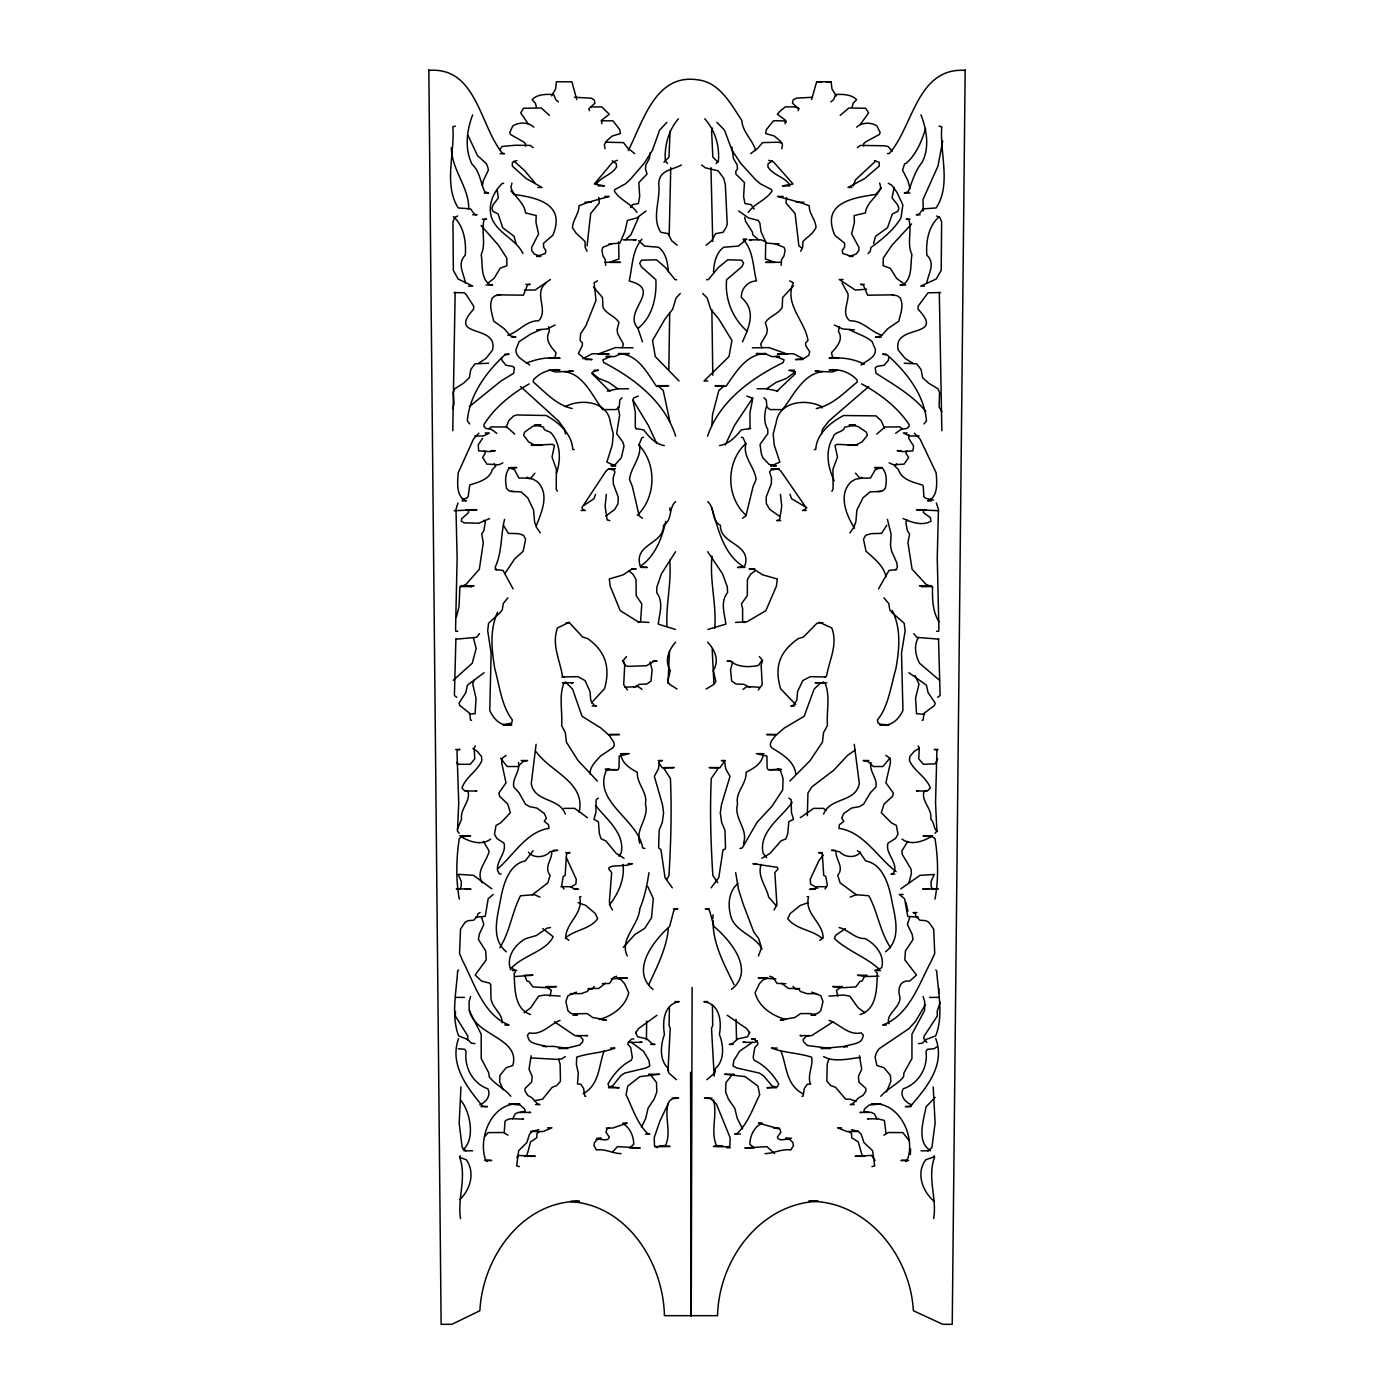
<?xml version="1.0" encoding="UTF-8"?>
<svg xmlns="http://www.w3.org/2000/svg" width="1394" height="1394" viewBox="0 0 1394 1394"><rect width="100%" height="100%" fill="white"/><g stroke="black" fill="none" stroke-linecap="round" stroke-linejoin="round"><path stroke-width="1.5" d="M712.996 918.489L712.996 914.795M692.121 987.405L691.232 1316.075L690.553 1072.3M667.953 683.391L669.538 651.329M669.678 560.231C671.769 582.309 665.74 604.543 666.977 626.22M668.301 271.691C667.848 263.065 665.931 252.593 658.526 247.226L644.586 246.076L638.644 240.692M669.434 1008.141L669.085 1025.583L670.218 1028.302L668.005 1070.819M965.171 69.7L952.241 1324.3L942.727 1324.3L913.349 1310.708C910.369 1255.593 866.981 1200.582 808.677 1201.279L818.191 1201.279C759.8 1203.527 718.677 1260.298 717.579 1315.675L664.433 1315.675C663.317 1262.912 627.352 1205.252 570.721 1201.645M668.824 369.567L669.695 313.406M908.801 434.614L908.749 438.378L913.61 446.115L912.878 450.837L902.493 451.639L897.161 450.663L900.96 450.663M452.771 430.746L455.158 292.409M669.19 235.534L670.758 167.594M455.908 638.696L454.409 695.467L456.727 697.314M468.732 209.065C469.29 187.493 451.499 169.772 451.342 147.607M669.834 510.5L669.904 507.782M504.541 519.404C500.516 535.976 502.38 551.432 495.097 567.463L496.578 569.815M531.184 1055.728L529.006 1069.163L532.125 1076.307L531.689 1082.04L525.085 1088.418L525.015 1090.997L527.699 1095.353L532.02 1097.88L537.823 1104.118L539.896 1104.571L535.575 1104.571M712.804 375.178L711.864 309.729M455.472 1011.504L455.315 1015.965L467.826 1036.056L467.478 1040.063M670.113 131.245L668.963 157.173L663.962 162.227M712.456 1004.743L712.7 1025.583L711.515 1028.302L714.181 1076.133M910.387 1154.511L910.596 1149.022M909.846 916.938L907.407 924.449L912.146 934.259L913.035 939.521L905.42 950.917L904.828 959.821L916.485 975.033L909.69 981.115C899.827 979.825 897.266 989.165 899.932 996.919C901.064 1007.514 884.789 1014.344 889.076 1023.719M668.353 928.613C666.541 948.443 656.94 966.948 648.837 984.617M646.415 1039.697L646.659 1021.053M460.978 1086.884L459.166 1123.163L462.198 1147.593L465.997 1150.799M821.571 81.776L816.657 81.793L811.587 99.566M835.947 852.448C836.069 860.098 844.363 867.713 837.707 875.293L840.129 882.89L856.334 894.774M528.57 124.397L520.729 112.914L523.464 108.262L541.221 107.983L549.48 115.371M525.416 146.109L525.555 143.843L523.621 141.944L510.483 134.451L509.734 132.535L512.783 125.948C518.742 121.94 528.465 121.992 533.832 127.15M618.605 241.842L618.936 258.935L609.648 262.351L620.435 262.351L604.874 262.281M781.128 265.365L781.598 259.563L784.003 255.921L785.101 250.153L784.073 247.313L775.203 243.915L779.019 243.915M536.098 744.309L531.271 783.55C534.303 802.508 559.708 797.473 565.25 814.113M714.739 628.258C716.725 604.543 709.354 580.27 712.038 556.084M589.976 773.879C589.906 766.456 595.987 761.316 600.413 756.088L613.046 747.689L614.301 745.389L613.883 742.427L608.69 734.551L619.476 734.551L608.254 734.655L601.058 728.121L582.03 716.272L572.586 689.141L566.94 683.409L562.462 682.729L573.248 682.729L571.296 682.833M587.066 245.919L590.673 213.578L599.333 202.949L598.775 197.495M606.355 494.295L605.101 506.057L607.157 519.927L609.805 520.572M650.109 152.765L649.377 158.498L645.84 164.875L645.457 168.935L647.06 174.023L638.853 182.544L639.672 196.606L638.365 203.524L632.528 204.639L630.558 207.636M749.728 1032.274L747.654 1036.718L737.722 1038.948L731.728 1044.245L729.376 1044.402L733.192 1044.402M465.265 282.93C464.185 273.503 456.518 264.093 465.282 255.154C466.345 241.807 463.819 225.758 453.416 216.68M853.18 186.099L855.48 179.843L875.676 161.077M888.762 357.857L888.344 360.332L884.179 365.245L877.053 366.378L875.205 367.894L875.99 373.243C893.293 384.413 913.053 395.495 925.86 411.544M781.807 148.775L782.522 144.871L780.727 141.439L774.315 136.037L765.602 133.528L766.334 129.712L773.461 120.808L782.992 120.808L786.303 122.01M942.675 141.09L937.97 166.095L922.985 199.516L923.298 210.982M482.376 185.576L483.3 180.68L488.423 170.068L487.848 167.402L486.454 163.778L477.497 155.588L468.036 135.462M870.989 762.466C868.793 771.335 877.837 778.392 875.902 786.965L870.414 792.716L863.6 804.233L859.506 806.586L851.629 808.05L843.858 813.434L841.68 818.051L843.806 821.38L839.397 824.69L838.892 828.35C863.618 831.852 877.209 857.188 896.15 871.686M839.345 326.788L838.439 331.354C843.753 339.352 836.888 347.001 831.521 352.612L832.497 357.352L838.578 358.258L829.047 358.258C840.948 357.108 853.825 358.624 864.245 364.304M821.589 433.935L822.53 429.178L828.994 420.901L868.758 386.556M766.247 407.083C764.33 414.279 763.598 422.643 767.728 429.23L767.815 433.639L760.044 444.372L761.403 454.061L762.901 457.755L769.174 464.481L775.866 465.631M786.582 197.495L785.989 202.949L795.103 213.578L798.884 245.919L802.334 248.393M638.679 217.272L630.855 234.889L625.383 239.873M873.585 243.392L875.554 236.283L887.508 227.745L892.317 214.049L897.997 211.208L898.834 208.089L897.527 204.709L892.073 197.896L894.094 187.65M742.497 341.844C749.345 326.37 756.506 310.897 741.364 297.392C740.981 288.872 747.742 281.03 756.454 280.961C753.23 268.31 753.474 252.994 745.442 242.225L743.089 239.106L746.905 239.106M556.485 473.193C560.928 459.968 560.806 444.564 551.519 433.377C549.463 430.554 543.224 431.443 543.555 427.191L536.446 425.24M925.599 128.422C921.8 141.142 916.311 154.281 906.239 163.325L904.619 163.778L902.563 170.068L907.93 180.68L910.055 188.573M933.684 1218.565C937.134 1198.457 926.905 1177.076 934.607 1157.281L934.085 1155.713M761.141 864.419C757.029 876.443 766.299 886.096 768.634 897.039L776.685 906.239M456.43 617.002L459.044 606.564L459.898 586.578L471.712 586.613L470.684 586.578M852.152 107.111L853.111 103.348L856.596 99.619C851.229 94.269 842.83 94.182 835.738 94.513L833.612 99.601L830.859 101.919M908.975 882.768L911.397 873.341L911.014 869.037L902.371 854.609L901.848 851.002L907.738 841.418M725.263 444.982L734.551 425.327L752.934 397.76M886.497 1091.955L890.766 1081.674L890.435 1075.419L883.953 1067.734L876.896 1065.521L875.066 1057.105L876.565 1052.435L879.144 1048.758L908.905 1028.65L915.37 1021.61L925.372 1004.76M712.561 128.056L711.62 131.245L712.839 157.173L718.084 162.227M861.736 477.114L861.37 478.316L855.602 479.135L851.211 481.714C837.689 494.295 846.35 515.414 854.557 528.221M460.926 586.613L461.205 585.672L474.03 585.759L471.991 585.672M504.227 1132.764L505.011 1121.246C509.734 1116.611 517.679 1119.887 523.499 1118.859L522.628 1118.824M828.803 1058.987L827.217 1064.162L826.851 1081.239L830.789 1085.577L835.511 1087.285L845.653 1099.152L850.34 1099.221L856.16 1101.504M460.142 1155.713L459.637 1157.281C466.973 1177.128 457.232 1198.422 460.525 1218.565M504.855 573.596L514.56 559.029L523.151 551.292L525.608 539.199L523.534 535.331L518.603 533.675L508.409 533.362L503.391 525.294M668.284 1103.055C664.067 1117.134 671.629 1131.701 665.635 1145.345L659.205 1146.391L670.009 1146.391L654.779 1146.6M474.169 680.011L472.74 684.053L476.034 698.237L475.11 713.693L469.342 714.181M594.367 986.377L592.258 988.921L587.954 988.921M457.354 829.256L461.571 819.167C459.881 808.938 470.771 801.445 468.036 791.635L466.119 790.956M536.324 525.765C541.552 512.208 550.02 493.824 537.282 481.714L533.1 479.135L527.612 478.316L527.263 477.114M497.623 612.14C489.486 629.931 491.681 650.04 494.783 668.754C499.575 685.621 501.491 706.131 512.365 719.931L511.703 723.137L502.99 724.688M938.859 988.433L938.58 993.051M878.499 588.878L889.006 570.442L896.691 569.536M798.135 110.666L798.867 108.802L792.454 103.208L793.134 100.002L796.305 98.172L812.475 97.266M458.574 1038.565C449.164 1064.511 467.129 1087.599 482.707 1106.313L487.482 1106.609L481.017 1106.609M604.299 1050.623C598.409 1065.765 599.873 1084.358 583.232 1093.732M472.653 114.866C466.729 130.234 464.411 149.019 472.061 164.231C480.059 171.549 480.303 182.44 484.746 191.71L488.527 193.052L484.223 193.052M452.911 408.686L454.061 403.476L453.189 392.568L454.671 388.804L463.47 383.28L469.342 377.722L470.789 369.549L474.936 363.851L488.597 363.224M940.114 1002.286L937.169 1011.504L937.343 1015.965L924.187 1036.056L923.525 1038.112L926.871 1042.433M758.441 955.97L761.211 948.495L760.671 944.958L758.563 938.301L753.823 932.133L742.915 903.347L738.471 889.25L735.666 872.661M918.419 637.494C913.61 645.561 915.405 655.302 919.57 663.23L939.556 680.324M502.014 1022.743C503.095 1013.508 490.653 1007.165 490.915 996.919L490.758 984.565L489.294 983.014L481.627 981.115L475.162 975.033L486.262 959.821L485.687 950.917L478.438 939.521L479.275 934.259L483.805 924.449L481.47 916.938M628.206 150.587C643.122 121.923 655.197 73.603 697.244 79.754C719.426 82.019 730.839 103.783 741.8 120.459C742.532 132.221 752.621 139.609 755.67 150.587M512.713 1118.859L515.24 1113.893L518.115 1112.395L530.661 1112.464L528.901 1112.395M707.612 436.13C719.217 401.455 751.314 378.21 783.045 362.632L784.108 359.896L775.761 356.411L779.577 356.411M499.854 947.711C510.099 931.297 511.912 912.321 520.502 895.767L534.407 894.704L539.966 897.074M484.154 219.416C480.947 230.602 486.349 243.445 481.209 254.544C482.899 264.686 480.39 277.981 489.782 284.794L492.605 284.986L486.123 284.986M506.371 426.686L508.81 420.639L513.724 415.882L517.035 414.976L546.221 415.517C558.802 422.365 572.115 434.196 572.742 449.408L574.189 449.565M641.449 1127.171L645.701 1118.406L648.088 1108.195L654.134 1099.117L656.783 1092.077L656.504 1082.546L651.085 1075.506L648.663 1074.251L659.467 1074.251L639.951 1076.621L627.77 1086.083L626.08 1094.76C632.545 1108.056 636.901 1122.954 647.705 1133.653L649.848 1134.019L645.527 1134.019M934.956 899.113C938.685 879.893 938.145 858.094 934.991 838.543L932.29 836.644L923.037 835.79L932.551 835.79C923.839 841.262 911.206 846.053 901.988 839.101M665.757 521.304C662.028 538.084 655.11 556.311 640.177 566.382M800.696 251.199L802.613 247.522L802.927 241.354L812.214 233.199L815.995 227.78C815.943 219.747 808.886 213.892 809.252 205.807C798.936 201.712 788.255 199.377 777.503 196.449L783.219 196.449M732.704 661.923L730.561 669.765L731.658 681.021L736.049 684.018L743.786 684.315L749.972 687.503M937.657 758.841L935.339 763.773L923.49 764.295L918.768 758.946L919.291 747.794L918.141 745.895M550.038 996.083L551.292 990.28L545.786 986.569L556.572 986.569L546.082 987.684L532.891 986.917L529.006 981.463L526.932 981.08L525.102 976.305M723.591 762.745L719.757 767.885L709.18 767.606L718.694 767.606L711.288 778.497C709.773 810.82 710.818 843.161 712.857 875.676L717.736 882.611M648.959 872.661C647.077 884.841 644.69 897.161 639.829 908.644C638.87 925.024 619.023 939.783 627.283 955.97M763.354 754.485C761.978 763.668 753.771 768.268 746.051 772.328C746.801 784.02 734.952 792.332 737.583 803.955C733.366 818.33 748.595 829.116 743.525 843.196L744.065 844.537M595.569 494.295L594.001 498.703L584.434 505.081M666.75 879.457L668.946 875.676C670.88 843.178 671.856 810.82 670.427 778.497L663.37 767.606L674.156 767.606L662.359 767.885L658.717 762.745M551.571 95.89L555.561 89.024L556.415 81.776L571.888 81.793L576.715 99.566M475.319 745.895L474.204 747.794L474.727 758.946L470.214 764.295L459.428 764.295L457.232 763.773L456.796 762.309M457.946 502.99L455.995 509.315L457.127 558.192L455.577 628.311L455.733 631.221L457.772 631.325M470.58 996.518L469.064 1001.676L469.203 1010.528L481.191 1034.191L481.226 1058.534L488.824 1072.927L489.207 1076.848C495.166 1084.602 504.576 1088.505 510.831 1096.242M761.716 660.599L758.51 665.408C749.432 667.412 738.35 667.412 730.613 661.366L727.128 661.139L730.926 661.139M635.716 1032.919L638.4 1028.685L656.957 1015.285M545.96 283.121C532.961 293.228 549.062 309.973 538.659 320.742C526.235 320.498 518.986 331.772 507.747 335.327M516.826 1157.578L517.993 1155.399L535.261 1156.306L524.475 1156.306L526.531 1155.574L527.472 1153.396L530.591 1141.895L536.725 1137.783L537.004 1133.392L539.495 1131.579M511.929 183.102L510.866 187.266C513.672 197.024 524.266 201.886 525.538 212.934L536.202 215.565L535.958 222.378L538.589 233.896L531.654 247.348L531.759 250.676L534.442 254.126L540.837 256.426L536.533 256.426M895.802 569.815L897.335 567.463L896.865 562.915L891.655 551.31L890.487 545.298L891.114 534.32L887.42 519.404M612.419 1152.158L617.455 1146.635L640.194 1147.924L629.408 1147.924L633.678 1144.369C633.939 1136.912 629.949 1127.345 623.048 1123.738M482.516 438.378L478.264 444.825L478.595 450.837L490.2 451.639L495.271 450.663L490.967 450.663M886.811 525.294L881.548 533.362L870.832 533.675L865.657 535.331L863.461 539.199L866.057 551.292C874.003 558.332 883.901 565.947 886.026 576.889M748.944 428.76L750.059 427.191L749.955 412.607L752.586 399.608L751.488 397.76L746.836 396.088M906.675 450.663L905.926 453.085L908.609 457.546L904.131 464.132L893.449 464.777L889.163 462.86M789.823 781.076L810.158 760.584L822.46 742.044L823.523 732.686L827.426 725.542C826.381 711.428 830.528 695.972 824.969 682.886L822.965 681.945M618.936 856.177L621.166 853.128C625.331 833.525 606.495 819.289 595.691 805.54M675.62 642.216C668.475 650.022 664.328 660.826 670.253 670.427L667.848 681.439L669.521 684.245L677.014 689.019M479.431 633.678L476.504 637.354L456.221 639.149M792.228 802.369C781.18 817.79 758.597 831.591 763.058 853.128L766.578 857.693M459.759 1199.572C470.51 1189.674 475.18 1172.302 466.345 1159.808L459.759 1157.334M591.404 702.924L604.526 688.653C610.45 668.301 605.867 651.329 587.676 638.609L582.692 637.023L569.815 623.188L566.103 622.857M589.296 988.869L587.257 991.5L581.159 993.643L570.373 993.643M622.264 347.82L623.432 344.091L617.681 333.741L617.124 329.472L618.971 322.502C615.015 315.933 606.46 314.12 602.975 307.377L602.504 297.514L593.548 287.077M896.656 463.801L894.826 466.084L898.555 469.691C901.204 479.553 913.558 482.376 922.148 484.903L923.229 486.227L923.891 496.752L925.843 498.39L933.579 500.045M680.307 293.489L676.125 297.88L672.64 309.276L665.025 318.965L652.531 340.485L655.285 356.568L679.035 380.998M507.904 597.834L503.286 603.497L502.276 609.805L500.446 612.332L488.597 623.24L487.691 630.715L491.124 653.124L489.764 710.382C493.615 719.304 501.23 727.18 511.842 724.793L503.217 724.793M626.446 656.557L623.327 660.408L624.721 665.147L623.693 684.75L627.439 689.96M623.379 947.31L634.897 934.468L644.69 928.421L651.468 917.81L653.316 898.59L647.722 886.445M675.567 551.71L661.401 573.858L656.94 586.804L656.626 592.502C663.927 601.964 659.414 613.813 658.229 624.129L675.393 629.426M924.013 423.933L926.505 420.883C924.344 394.85 906.344 371.884 887.42 355.156L882.629 354.181L886.445 354.181M678.39 118.804C668.423 130.409 664.224 145.952 665.374 161.094L667.534 163.516M907.337 520.206L905.786 522.088L907.355 530.696L909.585 534.059L907.93 542.789L912.112 569.292L925.999 584.278L929.014 585.759M823.627 814.113C829.726 797.194 855.742 802.857 859.331 783.55L854.261 744.309M785.066 123.735L785.78 120.442L777.347 114.273L779.699 111.503L785.258 106.885L794.772 106.885L798.727 108.296M499.557 149.594L502.223 146.44L514.909 145.255L530.295 145.412L533.118 147.607M758.266 689.96L762.222 684.75L761.124 665.147L762.605 660.408L759.312 656.557M748.264 212.411C754.398 203.472 766.142 200.248 771.98 191.065L771.631 189.671L760.148 183.677L755.06 179.164L740.528 163.098L732.059 150.325L724.444 130.078L716.917 122.341M776.597 391.505L795.382 373.731L794.388 371.78L788.777 370.229L794.493 370.229M484.763 1136.476L488.144 1132.59L503.478 1132.52L507.956 1135.152M889.808 758.179L882.872 766.526L873.341 766.526L868.009 761.56L863.165 760.532L868.88 760.532M666.802 122.341L659.641 130.078L652.392 150.325L644.342 163.098L630.506 179.164L625.662 183.677L614.737 189.671L614.388 191.065C619.86 200.144 631.221 203.559 636.971 212.411M609.492 904.776C618.344 893.833 624.965 878.812 622.979 864.419M911.624 223.946L891.986 245.205L883.291 258.064L883.134 265.696L890.296 268.328L896.621 278.382L904.845 284.481M745.999 443.379C725.786 461.71 725.629 497.048 746.086 515.275M737.949 883.413C727.999 892.055 727.72 905.995 731.223 917.81C736.799 932.307 754.694 935.287 762.117 948.948M716.133 163.516L718.415 161.094C719.652 145.83 715.07 130.217 704.719 118.804M881.322 188.207L875.641 194.446C851.333 197.931 821.031 203.489 834.884 235.29L844.659 243.305L844.52 247.156L842.203 250.676L842.76 253.481L850.845 256.165M823.262 854.958L818.888 860.743L810.21 879.37L810.628 884.075L817.755 888.344M596.405 183.886C601.65 176.498 611.949 174.964 616.531 166.897L616.409 163.778L612.21 160.78M622.02 397.743L619.79 400.078L619.232 407.1L616.253 409.557L602.696 409.627C592.171 395.896 583.581 373.923 564.152 371.571M860.464 852.274C855.655 858.408 844.52 857.519 839.624 851.734L831.573 850.305L835.389 850.305M642.46 341.844L637.947 328.392C652.479 317.118 656.853 296.8 655.842 279.724L641.345 266.759L639.672 263.152L641.554 260.173L656.539 259.824L665.443 267.509L674.992 279.636L676.682 279.724M868.113 253.586L870.17 251.495L871.006 247.452C882.106 239.228 893.537 230.376 900.96 217.917L902.859 205.04L897.056 192.529L891.829 185.28L888.309 183.241M793.5 285.683L782.661 297.514L782.173 307.377C778.41 314.208 769.593 315.863 765.358 322.502L767.31 329.472L766.7 333.741L760.671 344.091L761.891 347.82M637.302 515.275C656.278 497.17 656.87 463.679 638.679 444.878M824.917 677.345L826.659 675.654C829.395 659.641 838.108 644.603 831.765 627.927L819.202 622.194M463.069 1149.614C475.702 1139.334 470.074 1111.123 460.822 1100.389M743.037 689.35L746.975 686.597L759.19 687.207M478.525 363.329L485.948 358.45L492.5 350.086C498.669 323.425 446.289 338.951 473.611 309.241L473.681 306.262L466.206 294.517L464.167 292.792L454.078 292.583M469.36 406.612L501.126 380.91L513.706 373.243L514.438 367.894L512.678 366.378L505.917 365.245L501.945 360.332L501.544 357.857M497.571 868.95C514.02 854.731 526.462 831.748 549.009 828.35L548.504 824.69L544.322 821.38L546.343 818.051L544.27 813.434L536.882 808.05L529.371 806.586L525.486 804.233L519.004 792.716L513.776 786.965C511.929 778.427 520.554 771.283 518.463 762.466M484.084 672.692L467.408 685.186L465.84 692.591L459.096 703.046L459.741 705.451L469.83 713.414L470.492 719.931L471.538 720.349M458.556 970.05L457.668 970.816C456.308 992.058 451.029 1015.634 458.591 1035.864L467.757 1039.488L471.294 1043.13L474.953 1043.618M453.207 680.324L472.235 663.23L476.173 648.506L473.315 637.494M633.608 687.503L639.497 684.315L646.868 684.018L651.05 681.021L652.096 669.765L650.057 661.923M935.147 1097.357L926.052 1106.801C923.664 1120.445 916.067 1141.529 930.512 1150.799M675.585 501.648C668.353 507.869 672.692 520.241 663.457 525.311C664.067 544.13 634.409 543.677 639.829 564.692L641.17 567.009L647.234 567.428L640.752 567.428M895.628 433.342L901.012 429.422L907.128 428.359L909.149 426.268L908.975 424.368C897.353 407.013 879.771 393.7 861.614 383.925M927.934 1150.799L931.924 1147.593L935.113 1123.163L933.213 1086.884M478.891 433.185L473.507 439.005L458.19 472.827C457.546 481.61 455.786 497.275 466.345 500.847L462.024 500.847M864.855 975.626L862.084 981.08L859.906 981.463L855.811 986.917L843.771 987.684L832.741 986.569L842.272 986.569L836.47 990.28L837.811 996.083M845.374 928.596L835.598 935.339L834.483 938.563C847.325 950.969 866.423 956.964 879.684 969.701M524.196 1012.793L530.835 1007.618L538.659 996.1L544.636 995.037L560.144 996.1M774.053 910.003L776.911 904.758L774.855 872.609L777.974 869.002L777.382 867.364L752.952 863.67L756.75 863.67M900.803 888.814L920.023 875.362L934.241 874.456L931.087 881.444L931.105 885.939L932.237 888.936L938.284 888.919L922.706 888.936L928.752 888.919M487.795 283.261L494.068 278.382L500.08 268.328L506.911 265.696L506.754 258.064L498.46 245.205L481.052 225.445M754.973 570.86L750.634 574.241L747.411 579.503L747.289 595.621L741.381 603.968L742.601 608.446L742.636 621.497L745.128 622.456M515.466 972.123L514.125 973.169C514.839 987.492 513.916 1009.064 530.556 1014.484M488.998 428.55L491.176 426.878L506.841 427.017L514.682 434.057M885.504 951.823C902.441 938.824 894.582 915.684 891.393 898.485C888.675 884.162 882.35 863.862 865.657 860.917L859.61 852.065L857.397 850.741M510.187 969.701C520.798 955.796 546.256 951.719 553.157 936.698L542.824 928.596M706.863 1079.67L714.983 1072.84L715.436 1068.414C724.775 1060.52 723.625 1044.855 719.391 1034.505C721.743 1021.506 719.984 1004.238 703.9 1001.606L707.716 1001.606M681.405 165.015C672.413 170.051 658.508 169.859 658.787 184.566C660.582 200.074 651.259 218.649 660.948 232.31L668.092 233.634L671.699 240.726L677.17 245.187M506.039 755.356L501.84 758.545L501.718 762.936L506.005 782.801L498.878 793.047L499.679 796.375L507.747 804.042L510.361 812.719L500.777 822.808L496.037 825.422L494.487 834.135L496.839 838.456L504.001 843.161C506.702 852.849 496.316 860.481 497.501 870.361L499.383 873.846L501.178 874.038M750.704 153.601L757.656 148.356L762.501 142.606L778.636 142.223L781.982 143.251M795.382 371.762L786.303 378.506L776.057 382.426L766.595 388.787L757.064 388.787M857.397 147.607L860.377 145.412L883.796 145.76L888.048 146.44L892.247 151.162M742.514 518.254L745.947 515.815L753.108 486.489L756.088 479.449C754.868 467.217 742.549 456.814 745.842 444.216L743.089 437.716L741.364 437.228M757.378 1040.604L754.868 1042.381L742.932 1042.259L745.354 1042.381M939.347 216.68C928.596 225.497 925.686 241.72 926.871 255.154C936.071 264.076 928.038 273.485 926.888 282.93M746.208 239.611L738.454 246.076L723.8 247.226C716.15 252.419 713.972 262.996 713.519 271.691M861.074 365.054C866.301 360.663 876.077 357.666 875.38 349.476L872.086 341.617C865.343 335.71 856.84 333.915 849.416 329.542M936.89 1046.807L934.137 1048.706L927.289 1049.316L925.964 1051.738C928.334 1067.368 918.35 1083.922 903.242 1088.749C899.269 1095.423 905.368 1102.532 911.589 1104.78M772.468 160.78L768.059 163.778L767.92 166.897C772.851 175.069 783.48 176.428 789.091 183.886M856.648 127.15C861.91 122.236 871.111 122.027 876.948 125.948L880.154 132.535L879.353 134.451L865.552 141.944L863.531 143.843L863.688 146.109M565.25 938.11C574.798 929.659 589.993 929.38 597.66 918.698L595.395 913.61L585.724 905.42L578.057 902.65M880.816 1096.242C887.455 1088.453 897.213 1084.671 903.539 1076.848L903.939 1072.927L911.937 1058.534L911.955 1034.191L924.553 1010.528L924.71 1001.676L923.107 996.518M490.688 839.101C481.505 846.106 468.489 841.627 459.863 835.79L470.649 835.79L461.85 836.644L459.271 838.543C456.274 858.164 455.751 879.806 459.306 899.113M605.763 516.094L614.841 509.315L617.995 503.67L618.274 497.205L613.29 483.788L613.168 477.985L614.963 471.817L613.499 469.952L608.899 468.907M570.547 887.386L575.896 884.075L576.297 879.37L566.365 857.728M565.267 1056.6L561.59 1058.97L557.443 1059.405L530.574 1057.872M534.93 473.176L530.765 478.194L518.899 478.037L514.386 469.639L508.758 467.687M533.118 850.741L525.259 860.917C508.932 864.193 503.408 884.441 500.76 898.485C497.85 915.701 490.078 938.493 506.353 951.823M628.589 388.787L617.803 388.787L607.226 391.052M918.907 748.473L914.272 751.331L909.794 756.524L909.463 760.549C914.081 771.283 926.487 776.911 930.321 788.011L927.341 791.025L916.45 790.956L917.81 791.025M731.345 989.479C755.653 970.729 730.578 940.305 713.937 926.452L709.842 911.589L708.657 909.324L705.416 908.905L709.232 908.905M855.149 750.094L847.639 755.304L833.769 770.22L811.918 786.861L807.945 793.047L807.353 815.595M550.369 279.532L535.122 290.057L524.336 290.057M905.525 1161.429L907.076 1160.522C916.328 1137.748 899.688 1100.929 871.389 1103.909L880.921 1103.909L869.089 1105.059L864.367 1109.171L863.949 1111.314L869.507 1112.464M479.815 1104.78C485.931 1102.41 491.507 1095.283 487.761 1088.749C472.932 1083.661 463.958 1067.02 466.136 1051.738L464.864 1049.316L458.365 1048.706M711.132 887.821L718.781 877.61L723.033 849.713L725.263 849.12L725.49 847.813L724.95 830.232L721.674 822.495L720.297 812.963L721.43 804.791L730.003 776.353L725.699 768.843L724.653 761.351L721.43 760.532L725.246 760.532M582.744 358.728L592.189 353.745L609.126 353.989L598.322 353.989L615.468 347.611L633.05 347.82M883.848 1135.152L888.536 1132.52L902.824 1132.59L909.393 1140.937M808.346 902.65L800.295 905.42L790.137 913.61L787.749 918.698C796.026 929.519 811.691 929.606 821.815 938.11M480.094 912.582L477.968 913.68L477.306 916.52L473.629 920.232L467.948 920.685L465.108 922.288L460.508 929.101L459.532 953.409L462.703 960.936C474.413 983.275 483.282 1015.059 509.054 1025.008L504.733 1025.008M463.244 585.759L466.101 584.278L479.309 569.292L483.3 542.789L481.732 534.059L483.857 530.696L485.339 522.088L483.857 520.206M532.403 894.774L547.807 882.89L550.125 875.293C543.765 867.713 551.693 860.098 551.797 852.448M833.246 1021.732L811.552 1035.69L800.017 1035.568L802.038 1035.69M752.464 1042.259L739.604 1051.198L733.802 1060.59L733.017 1065.992L736.764 1067.961L759.242 1073.049L763.424 1075.68L771.84 1085.647L776.475 1087.756L766.961 1087.756L777.538 1086.693L778.741 1083.974C772.868 1074.164 764.714 1065.26 754.311 1060.329L753.126 1057.645L754.781 1047.626L757.778 1044.402L757.691 1042.59L753.98 1039.053L751.523 1038.931L755.321 1038.931M565.877 681.945L563.978 682.886C558.663 696.076 562.636 711.41 561.643 725.542L565.337 732.686L566.365 742.044L578.057 760.584L597.416 781.076M761.089 1123.738C753.997 1127.188 749.606 1136.824 749.92 1144.369L754.398 1147.924L744.884 1147.924L766.961 1146.635L774.559 1153.622M526.444 363.085C536.917 358.868 548.644 356.672 560.092 358.258L549.306 358.258L555.091 357.352L556.014 352.612C550.822 346.914 544.392 339.265 549.428 331.354L548.574 326.788M609.056 1128.042L606.808 1129.157L605.954 1132.259L609.3 1137.103C608.132 1142.47 599.559 1137.992 596.005 1139.508M565.319 406.63C580.862 398.405 607.906 401.071 610.38 422.487L613.255 434.004L612.245 445.052L606.878 462.111L615.695 466.084L611.374 466.084M569.449 622.194L557.495 627.927C551.466 644.533 559.761 659.641 562.374 675.654L564.03 677.345M646.067 210.999L636.762 217.952L627.405 220.444L624.878 231.526L619.947 243.044L608.917 244.055M849.852 532.909L853.912 527.263L855.881 521.722L856.892 510.012L862.973 497.919L869.978 491.89L881.165 491.42M457.685 216.018L454.758 217.377L452.963 221.873L453.346 270.349L458.051 278.957L472.81 286.101L468.506 286.101M502.886 462.86L498.808 464.777L486.907 464.132L482.655 457.546L485.217 453.085L484.485 450.663M706.183 689.019L714.059 684.245L715.819 681.439L713.292 670.427C719.565 660.791 715.07 649.883 707.647 642.216M876.774 434.057L884.998 427.017L899.653 426.878L901.935 428.55M761.821 858.286L770.115 853.355L780.971 840.896L785.902 838.857L787.732 833.821L788.777 821.728L793.465 819.323L791.461 812.51L791.182 799.79L788.899 798.117M866.667 289.22L855.289 290.057L839.275 279.532L843.074 279.532M605.362 983.24L598.74 988.451L588.425 988.555M819.846 940.34L823.157 937.988C823.14 922.445 803.92 913.697 808.59 896.812L807.109 896.603M540.698 329.542L530.4 334.264L519.143 341.617L515.989 349.476C515.257 357.474 524.562 360.663 529.615 365.054M935.095 833.211L936.873 831.138L935.548 802.909L936.925 749.641M831.904 491.228L833.089 489.085L832.95 469.203L837.498 457.058L835.006 445.505L837.062 444.337L857.537 445.278L848.005 445.278L855.411 445.244L862.189 441.811L867.451 435.189L866.197 432.035L857.78 426.372L849.19 424.874L854.905 424.874M534.425 1100.737L542.562 1099.152L552.216 1087.285L556.711 1085.577L560.458 1081.239L560.109 1064.162L558.593 1058.987M555.108 325.046L547.11 328.949L536.638 329.873M707.891 629.426L725.908 624.129C724.653 613.83 719.966 601.859 727.598 592.502L727.285 586.804L722.58 573.858L707.699 551.71M516.93 160.554L512.417 162.296L512.278 166.043L526.148 178.537L542.057 187.458L537.736 187.458M616.462 769.68L605.676 769.68M597.521 280.839L594.123 282.755L596.005 300.39L585.863 325.76L580.549 333.846L580.131 340.554L582.431 342.907L582.256 345.729L578.388 353.606L584.731 358.798L592.101 359.547L585.637 359.547M489.608 518.551L478.856 523.238L464.063 522.837L461.327 521.234L461.658 518.795L468.628 512.522L468.192 510.378L466.188 509.716L476.975 509.716L454.13 510.709M922.096 720.349L923.211 719.931L923.908 713.414L934.503 705.451L935.182 703.046L928.09 692.591L926.435 685.186L908.923 672.692M616.601 976.253L613.534 977.386L609.544 983.45L602.382 983.676M850.201 897.074L856.038 894.704L868.828 895.767C877.837 912.268 879.806 931.384 890.539 947.711M934.416 1156.706L925.738 1159.808C915.771 1173.034 922.41 1191.26 934.015 1201.245M617.455 160.31L612.924 161.931L594.314 184.008L604.491 185.872L598.026 185.872M800.278 817.686L813.73 808.363L823.262 808.363L826.102 810.21M599.246 1019.519C612.489 1015.912 625.401 1006.642 628.746 992.737L624.617 983.676L621.097 979.755L616.601 978.083L627.387 978.083L611.199 978.797M925.982 790.956L923.961 791.635C921.103 801.515 932.516 808.834 930.774 819.167C934.66 822.425 932.987 828.663 937.482 831.451M638.33 396.088L633.904 397.76L632.859 399.608L635.35 412.607L635.263 427.191L636.326 428.76M529.093 383.925C511.65 393.788 494.94 407.222 484.032 424.368L483.857 426.268L485.792 428.359L491.612 429.422L496.734 433.342M816.274 408.547C833.229 404.905 844.503 392.254 857.327 381.939L856.857 379.621C849.608 372.233 839.589 368.661 829.099 369.915L834.814 369.915M455.368 126.07L452.823 126.871C454.984 153.148 443.414 184.426 458.225 207.95L470.58 208.873L474.396 214.171L477.027 214.798L472.723 214.798M560.039 1020.408C549.602 1024.311 542.109 1035.568 529.389 1032.884L527.402 1035.254L528.343 1038.425C530.016 1044.385 541.064 1044.245 546.152 1046.755M706.009 245.187L711.759 240.726L715.558 233.634L723.068 232.31L726.274 227.17L727.215 224.033L725.333 184.566L723.678 178.275L718.084 170.748L705.521 167.89L701.565 165.015M643.523 437.228L641.885 437.716L639.271 444.216C642.425 456.744 630.663 467.251 629.53 479.449L632.353 486.489L639.184 515.815L642.425 518.254M611.321 243.915L602.888 247.313L601.912 250.153L602.957 255.921L605.257 259.563L605.693 265.365M587.083 251.199L585.253 247.522L584.94 241.354L576.123 233.199L572.498 227.78C572.551 219.799 579.294 213.822 578.928 205.807C588.721 201.729 598.897 199.377 609.143 196.449L604.822 196.449M860.081 1014.484C877.174 1009.483 876.756 987.649 877.349 973.169L875.937 972.123M641.885 239.106L639.654 242.225C631.952 253.168 632.249 268.293 629.164 280.961C663.823 289.882 621.916 310.566 637.947 328.392M840.199 115.371L848.876 107.983L865.726 108.262L868.601 112.914L860.359 124.397M598.305 798.117L596.127 799.79L595.865 812.51L593.949 819.323L598.409 821.728L599.403 833.821L601.145 838.857L605.85 840.896L616.165 853.355L624.059 858.286M493.197 894.46L488.179 898.747L485.217 916.363L475.615 917.113M739.935 848.493L742.288 847.883L757.047 822.321L771.788 806.481L782.714 789.91L783.045 778.514L780.309 770.237L777.19 769.209L780.988 769.209M871.895 1166.621L874.7 1165.907L872.592 1150.712L863.966 1142.575L861.196 1134.228L858.338 1131.353L851.542 1129.715M822.965 371.571C802.996 373.679 793.517 395.687 782.47 409.627L770.046 409.557L766.909 407.1L766.317 400.078L763.964 397.743M538.694 1129.715L532.212 1131.353L529.493 1134.228L526.862 1142.575L518.655 1150.712L516.651 1165.907L519.317 1166.621M503.687 183.241L501.962 183.66C492.849 192.79 487.656 205.423 491.646 217.917C498.007 233.983 516.547 239.367 522.924 253.586M837.167 370.264L832.009 372.006L815.107 371.135L818.923 371.135M624.843 687.207L638.191 686.597L641.937 689.35M500.551 294.622L495.149 295.789L492.448 297.828C488.632 305.495 492.134 313.598 493.703 321.16L504.123 328.601L510.57 335.989L515.937 337.174L511.615 337.174M828.994 996.1L843.475 995.037L849.748 996.1L857.99 1007.618L864.942 1012.793M537.614 256.165L545.333 253.481L545.838 250.676L543.643 247.156L543.503 243.305L552.808 235.29C565.842 204.535 538.415 197.774 514.02 194.446L510.988 190.856M881.182 467.687L875.258 469.639L870.518 478.037L859.871 478.194L855.48 473.176M719.531 445.575C728.679 444.198 735.736 436.897 741.207 429.892L750.704 428.516M550.525 927.55L547.023 928.177L536.289 935.566L525.817 938.563C515.937 943.947 506.841 955.186 509.96 967.732L516.616 970.59L512.312 970.59M611.095 465.248L615.346 464.481L621.306 457.755L624.024 446.08L622.857 442.107L616.636 433.639L619.65 415.098L618.134 407.083M860.29 1057.506C848.493 1058.638 834.431 1062.664 823.61 1056.6M801.933 1096.311L803.101 1096.102L804.338 1088.453L807.265 1084.253L810.768 1083.957L810.123 1083.243C807.474 1074.234 813.416 1065.765 811.587 1057.175C798.657 1052.888 784.386 1053.028 771.44 1048.061L777.155 1048.061M574.642 1013.839L587.17 1013.577L592.711 1017.533L606.46 1019.99L602.138 1019.99M904.166 363.224L916.712 363.851L921.068 369.549L922.601 377.722L928.77 383.28L938.023 388.804L939.573 392.568L939.086 406.909L941.839 411.7M580.967 896.603L579.573 896.812C584.086 913.453 565.668 922.601 565.703 937.988L568.857 940.34M519.875 1112.464L525.155 1111.314L524.754 1109.171L520.258 1105.059L509.002 1103.909L519.788 1103.909C491.855 1101.609 477.288 1138.288 485.826 1160.522L487.308 1161.429M824.743 682.729L820.038 683.409L814.113 689.141L804.181 716.272L784.177 728.121L776.615 734.655L766.648 734.551L776.179 734.551C774.036 738.489 767.589 743.019 771.579 747.689C781.651 753.962 794.144 760.897 795.835 773.879M484.973 219.416L486.611 219.189L482.307 219.189M877.662 491.612L882.367 490.984L885.242 488.562C886.845 481.854 887.124 472.984 882.001 467.704L874.578 467.6L882.193 467.6M918.524 1043.618L922.358 1043.13L926.069 1039.488L935.705 1035.864C943.651 1015.773 938.11 992.005 936.681 970.816L935.74 970.05M887.49 153.636L889.477 153.392C913.471 125.495 917.2 67.33 965.171 70.38M462.216 498.86L466.241 498.39L468.105 496.752L469.778 484.903C478.09 482.411 489.886 479.292 492.221 469.691L495.776 466.084L494.034 463.801M638.225 622.456L640.595 621.497L641.798 603.968L636.169 595.621L636.065 579.503L632.981 574.241L628.851 570.86M814.235 449.565L815.751 449.408C816.501 433.848 830.719 422.225 843.614 415.517L875.955 415.882L881.13 420.639L884.476 428.219M878.83 976.183L865.36 976.549L857.519 975.242L867.051 975.242M822.878 622.7L817.023 623.188L803.484 637.023L798.239 638.609C779.107 652.183 774.35 666.959 780.553 688.653L795.66 704.545M558.68 1048.358L569.501 1047.556L579.799 1045.012L582.727 1041.632L582.936 1039.488L580.218 1036.387L576.924 1035.568M585.794 1035.69L587.71 1035.568L575.008 1035.69L554.376 1021.732M561.643 676.996L577.97 676.648L585.079 680.586L590.01 691.529L590.725 700.189L593.983 705.225L596.493 705.956L592.171 705.956M809.548 1035.568L806.081 1036.387L803.223 1039.488L803.449 1041.632L807.405 1045.5L830.58 1048.497L821.049 1048.497L845.287 1046.389M475.615 791.025L476.905 790.956L464.829 791.025L461.989 788.011C465.561 777.033 477.515 771.178 481.836 760.549L481.522 756.524L477.271 751.331L472.862 748.473M855.393 425.048L844.607 427.191C843.997 432.732 834.152 431.129 833.054 437.542C824.795 450.942 827.844 467.286 834.222 480.721M639.741 1042.381L642.042 1042.259L628.955 1042.381M765.045 1153.622C773.827 1153.518 781.72 1148.551 790.799 1149.98L793.482 1145.572L792.907 1142.575L789.387 1138.985L785.798 1138.236L791.513 1138.236M633.869 1038.931L631.517 1039.053L627.997 1042.59L627.91 1044.402L630.75 1047.626L632.336 1057.645L631.221 1060.329C621.149 1065.347 613.482 1074.304 607.976 1083.974L609.108 1086.693L619.18 1087.756L608.394 1087.756L612.802 1085.647L620.818 1075.68L624.808 1073.049L646.189 1067.961L649.743 1065.992L648.994 1060.59L643.488 1051.198L631.255 1042.259M706.531 279.724L708.309 279.636L718.346 267.509L727.703 259.824L741.625 260.173L743.612 263.152L741.852 266.759L726.622 279.724C724.653 298.717 732.495 318.651 747.271 331.319M936.559 631.325L938.72 631.221L938.876 628.311L937.256 558.192L938.441 509.315L936.385 502.99M893.38 294.848L867.591 295.18L863.287 284.846L860.447 284.359L864.263 284.359M735.614 622.456L747.149 621.707L765.898 610.607L776.441 586.09L777.329 578.98L762.797 574.868L753.684 569.118L749.136 568.804L754.834 568.804M858.286 1131.475L846.89 1131.545L837.655 1127.833L841.453 1127.833M778.671 769.453L768.199 769.837L767.101 767.972L766.927 756.088L756.332 753.649L763.947 753.649M781.093 769.61L769.802 769.68M576.454 992.11L567.933 995.734L565.877 1001.537L567.95 1010.685L570.599 1013.177L577.273 1015.181L572.951 1015.181M921.626 585.672L919.482 585.759L931.157 585.672L931.453 586.613M923.002 586.578L921.922 586.613L932.516 586.578C932.412 598.496 932.307 611.565 939.103 621.811M868.41 1118.824L867.504 1118.859L877.941 1118.824L884.406 1120.462L885.939 1132.764M861.823 1112.395L859.976 1112.464L871.337 1112.395L874.369 1113.893L877.018 1118.859M937.657 697.314L940.114 695.467L938.528 638.696M779.072 468.837L771.109 469.952L769.575 471.817L771.457 477.985L771.335 483.788L766.108 497.205L766.386 503.67L769.697 509.315L779.246 516.094M825.004 889.023L827.356 885.382L825.771 876.495L823.732 875.345L822.251 853.686L818.574 852.623L822.39 852.623M751.558 239.82L749.083 239.873L761.072 239.82L765.742 241.842L765.411 258.935L775.151 262.351L765.62 262.351L780.17 262.281M940.689 292.548L928.038 292.792L918.036 306.262L918.106 309.241C946.648 339.282 891.951 323.112 898.259 350.086L905.142 358.45L912.948 363.329M752.377 347.82L769.035 347.611L787.052 353.989L777.521 353.989L793.5 353.745L803.432 358.728M826.189 81.793L831.103 81.776L831.991 89.024L836.191 95.89M428.829 70.38C476.748 66.651 479.466 125.408 502.589 153.392L504.489 153.636L500.167 153.636M816.657 81.793L831.103 81.776M574.467 97.266L591.248 98.172L594.28 100.002L594.907 103.208L588.808 108.802L589.505 110.666M590.986 106.885L601.772 106.885L609.283 114.273L601.267 120.442L601.947 123.735M602.191 120.808L612.994 120.808L619.772 129.712L620.469 133.528L612.175 136.037L606.076 141.439L604.369 144.871L605.031 148.775M606.338 142.223L623.414 142.606L628.032 148.356L634.653 153.601M789.997 185.872L782.382 185.872L793.081 184.008L773.531 161.931L768.756 160.31M851.804 187.458L848.005 187.458L864.716 178.537L879.3 166.043L879.144 162.296L874.404 160.554M909.968 193.052L904.253 193.052L908.226 191.71C912.373 181.447 914.969 170.939 922.096 162.384C929.763 147.886 926.766 129.485 920.929 114.866M584.905 202.217L591.387 202.217M796.166 202.217L803.972 202.235M920.127 214.798L916.328 214.798L919.099 214.171L923.124 208.873L936.088 207.95C951.579 184.74 939.556 153.096 941.769 126.871L939.086 126.07M910.073 219.189L906.257 219.189L907.982 219.416M623.048 239.82L636.187 239.873L633.834 239.82M778.183 244.055L766.16 243.044L760.967 231.526L759.887 223.179L758.301 220.444L748.491 217.952L738.698 210.999M853.076 256.426L849.277 256.426L856.003 254.126L858.809 250.676L858.931 247.348L851.629 233.896L854.4 222.378L854.139 215.565L865.36 212.934C866.789 201.712 877.784 197.112 880.764 187.266L879.649 183.102M525.904 284.359L530.208 284.359L527.524 284.846L523.412 295.18L497.153 294.848M905.682 284.986L899.966 284.986L902.946 284.794C912.669 278.225 910.23 264.721 911.937 254.544C906.553 243.497 912.216 230.55 908.836 219.416M924.571 286.101L920.754 286.101L936.263 278.957L941.211 270.349L941.63 221.873L939.73 217.377L936.663 216.018M854.505 329.873L842.69 328.949L834.274 325.046M881.165 337.174L875.449 337.174L881.078 335.989L887.873 328.601L898.816 321.16C900.472 313.615 904.148 305.478 900.123 297.828L897.3 295.789L891.62 294.622M504.785 354.181L509.106 354.181L504.541 355.156C486.245 372.128 469.325 395.216 467.338 420.883L469.708 423.933M606.477 356.411L610.799 356.411L602.853 359.896L603.863 362.632C634.601 378.401 664.955 402.152 675.654 436.13M606.059 356.568L614.684 356.568L620.016 354.093L629.321 353.571L618.535 353.571C637.825 354.128 646.851 372.477 656.435 386.243L668.667 385.685L657.881 385.685L663.23 390.459L669.956 421.824M779.298 356.568L771.666 356.568L766.073 354.093L756.297 353.571L765.811 353.571C746.051 353.937 736.119 372.198 725.995 386.243L714.965 385.685L724.479 385.685L718.851 390.459L712.578 414.367L711.846 425.379M803.031 359.547L795.416 359.547L803.153 358.798L808.747 355.418L809.687 351.706L805.749 345.729L805.575 342.907L807.98 340.554C805.296 321.16 783.846 304.415 793.291 282.755L789.718 280.839M553.575 369.915L560.039 369.915C549.933 368.643 540.402 372.355 533.623 379.621L533.17 381.939C545.35 392.167 555.875 404.8 572.254 408.547M594.088 370.229L598.409 370.229L593.077 371.78L592.136 373.731L609.997 391.505M569.031 371.135L573.352 371.135L555.561 372.006L549.253 369.915M707.856 380.998L704.057 380.998L729.01 356.568L731.92 340.485L718.781 318.965L710.783 309.276L707.106 297.88L702.715 293.489M534.46 424.874L540.924 424.874L532.735 426.372L524.736 432.035L523.552 435.189L528.553 441.811L535 445.244L542.039 445.278L531.253 445.278L552.46 444.337L554.429 445.505L552.041 457.058L556.38 469.203L556.241 489.085L557.373 491.228M635.751 428.516L643.697 429.892C648.82 436.775 655.441 444.146 664.311 445.575M485.095 432.976L489.416 432.976L483.474 435.973L474.831 435.973M907.128 432.976L903.329 432.976L909.568 435.973L919.082 435.973M776.336 466.084L770.621 466.084L779.873 462.111L774.245 445.052L773.182 434.004L776.214 422.487C779.107 401.228 806.063 398.527 821.746 406.63L822.146 407.989M510.291 467.6L516.756 467.6L509.699 467.704C504.767 473.106 505.116 481.836 506.614 488.562L509.35 490.984L513.828 491.612M608.76 468.802L615.224 468.802L607.993 469.29L605.85 471.259L581.908 507.677L583.215 509.89L585.393 510.483L581.071 510.483M778.723 468.802L771.109 468.802L778.723 469.29L780.971 471.259L806.115 507.677L804.756 509.89L802.474 510.483L806.272 510.483M511.267 491.42L521.129 491.89L527.803 497.919L533.588 510.012L534.564 521.722L536.429 527.263L540.297 532.909M931.366 500.847L927.568 500.847C938.423 497.571 936.942 481.662 936.123 472.827L920.04 439.005L914.377 433.185M938.58 510.709L916.381 509.716L925.912 509.716L923.804 510.378L923.351 512.522L930.373 517.575L931.018 521.234C922.148 526.113 911.693 522.454 903.12 518.551M780.605 520.572L776.807 520.572L779.594 519.927L781.755 506.057L780.431 494.295M745.093 567.428L737.478 567.428L743.856 567.009L745.267 564.692C750.652 543.207 719.966 544.479 720.437 525.311C710.853 520.432 715.192 507.764 707.682 501.648M631.831 568.804L636.152 568.804L631.796 569.118L623.135 574.868L609.317 578.98L610.154 586.09L620.191 610.607L638.016 621.707L649.012 622.456M495.044 569.536L503.025 570.442L513.044 588.878M938.65 639.149L916.886 637.354L913.802 633.678M652.775 661.139L657.079 661.139L653.769 661.366L646.537 665.722L627.631 666.349L625.488 665.408L622.438 660.599M826.799 682.833L815.211 682.729L817.285 682.833M794.615 705.956L790.799 705.956L793.43 705.225L796.845 700.189L797.612 691.529L802.787 680.586L810.262 676.648L825.614 676.996M455.681 749.467L460.003 749.467L457.441 749.815L457.005 751.802L458.731 802.909L457.476 831.138L459.184 833.211M938.04 749.467L934.224 749.467L936.925 749.815M620.661 753.649L629.286 753.649L619.215 756.088L619.041 767.972L617.995 769.837L606.303 769.453M521.147 760.532L527.612 760.532L523.011 761.56L517.941 766.526L507.155 766.526L500.551 758.179M658.177 760.532L662.498 760.532L659.432 761.351L658.438 768.843L654.344 776.353L662.516 804.791L663.579 812.963L662.272 822.495L659.153 830.232L658.63 847.813L660.965 849.713L665.025 877.61L672.291 887.821M605.135 769.209L609.439 769.209L606.477 770.237C592.258 801.864 638.086 819.097 642.651 847.883L644.899 848.493M563.873 808.363L574.659 808.363L587.466 817.686M553.366 850.305L557.687 850.305L550.02 851.734C545.089 857.763 533.31 858.565 528.465 852.274M565.737 852.623L570.059 852.623L566.574 853.686L565.145 875.345L563.211 876.495L561.695 885.382L563.943 889.023M628.206 863.67L632.51 863.67L627.073 865.273L612.89 866.092L609.265 867.364L608.69 869.002L611.67 872.609L609.422 900.855L609.701 904.758L612.419 910.003M894.774 874.038L890.958 874.038L892.84 873.846L894.809 870.361C896.046 860.412 885.155 852.919 887.978 843.161L895.523 838.456L897.98 834.135L896.359 825.422L891.376 822.808L881.304 812.719L884.057 804.042L892.526 796.375L893.38 793.047L885.887 782.801L890.4 762.936L890.278 758.545L885.852 755.356M560.841 886.706L571.627 886.706L573.091 888.466L578.458 889.285L574.154 889.285M826.45 886.706L816.919 886.706L815.385 888.466L809.74 889.285L815.455 889.285M456.57 888.919L470.963 888.936L465.213 888.919M903.138 894.46L899.339 894.46L904.601 898.747L907.721 916.363L918.28 917.113M673.424 908.905L677.745 908.905L674.661 909.324L673.529 911.589L669.643 926.452C653.49 940.741 630.053 970.642 653.072 989.479M916.921 912.582L913.105 912.582L915.353 913.68L916.05 916.52L919.901 920.232L925.877 920.685L928.857 922.288L933.684 929.101L934.729 953.409L931.384 960.936C919.134 983.537 909.202 1015.512 882.681 1025.008L886.497 1025.008M880.433 970.59L874.735 970.59L881.722 967.732C885.016 954.89 875.136 943.79 865.064 938.563C854.87 938.998 848.214 929.519 839.101 927.55M524.353 975.242L532.996 975.242L514.734 976.549M775.796 978.797L758.319 978.083L767.85 978.083L763.128 979.755L759.434 983.676L755.078 992.737C758.772 1007.008 772.503 1015.965 786.077 1019.519M785.78 983.676L777.085 983.45L772.903 977.386L769.662 976.253M799.72 988.555L788.446 988.451L781.476 983.24M799.041 988.921L795.242 988.921L793.029 986.377M816.431 993.643L806.899 993.643L800.487 991.5L798.361 988.869M455.681 997.39L464.324 997.39M929.693 997.39L939.207 997.39M674.87 1001.606L679.192 1001.606C663.422 1004.586 662.411 1021.819 664.433 1034.505C660.477 1044.925 659.223 1060.294 668.214 1068.414L668.632 1072.84L676.369 1079.67M814.81 1015.181L810.994 1015.181L817.999 1013.177L820.787 1010.685L822.983 1001.537L820.805 995.734L811.848 992.11M784.142 1019.99L780.326 1019.99L794.754 1017.533L800.592 1013.577L810.123 1013.577L815.751 1015.146M650.615 1044.402L654.936 1044.402L652.706 1044.245L646.99 1038.948L637.546 1036.718L635.577 1032.274M542.928 1046.389L553.714 1046.389L567.707 1048.497L559.081 1048.497M847.5 1046.755L843.701 1046.755C849.033 1044.211 860.499 1044.489 862.416 1038.425L863.409 1035.254L861.318 1032.884C848.162 1035.62 840.042 1024.329 829.099 1020.408M610.589 1048.061L614.911 1048.061C602.626 1053.028 588.965 1052.888 576.698 1057.175L576.419 1064.546L578.283 1073.101L577.499 1083.957L580.828 1084.253L583.598 1088.453L584.783 1096.102L585.881 1096.311M672.169 1098.089L678.634 1098.089L672.814 1098.646L669.59 1100.755L659.745 1121.456L654.239 1137.643L654.483 1145.885L657.637 1147.715M712.09 1098.089L704.475 1098.089L710.591 1098.646L716.394 1103.978L730.107 1137.643L729.864 1145.885L726.553 1147.715L730.369 1147.715M854.086 1104.571L850.27 1104.571L852.448 1104.118L858.547 1097.88L863.078 1095.353L865.918 1090.997L865.831 1088.418L858.878 1082.04L858.443 1076.307L861.719 1069.163L859.418 1055.728M911.066 1106.609L905.351 1106.609L910.369 1106.313C926.452 1087.843 945.655 1064.859 935.74 1038.565M622.926 1123.076L627.248 1123.076L612.768 1128.042L606.285 1128.042M762.291 1123.076L758.475 1123.076L779.96 1129.157L780.849 1132.259L777.347 1137.103C778.392 1142.104 786.146 1138.271 789.492 1139.508M547.598 1127.833L551.902 1127.833L543.12 1131.545L530.539 1131.475M773.705 1128.042L779.403 1128.042M740.441 1134.019L734.743 1134.019L736.973 1133.653C748.229 1123.094 752.917 1108.108 759.713 1094.76L757.935 1086.083L745.128 1076.621L724.636 1074.251L734.15 1074.251L731.623 1075.506L725.926 1082.546L725.629 1092.077L728.4 1099.117L734.76 1108.195L737.269 1118.406L742.636 1128.931M596.946 1138.236L601.25 1138.236L597.834 1138.985L594.489 1142.575L593.949 1145.572L596.493 1149.98C605.188 1148.551 612.628 1153.518 621.01 1153.622M463.975 1150.799L472.601 1150.799M920.998 1150.799L928.613 1150.799M484.589 1160.261L491.071 1160.261M901.587 1160.261L907.302 1160.261M485.234 1160.575L491.699 1160.575M900.907 1160.575L908.539 1160.575M570.843 1201.279L579.486 1201.279C522.07 1201.053 482.568 1257.423 479.867 1310.708L451.917 1324.3L441.131 1324.3L428.829 69.7M456.343 888.919L460.177 888.936L461.257 885.939L461.275 881.444L458.26 874.456L460.072 874.404L473.507 875.362L491.803 888.814M777.695 391.052L766.595 388.787M727.25 1015.285L746.766 1028.685L749.571 1032.919M924.623 714.338L916.538 713.693L915.562 698.237L919.012 684.053L915.022 675.498M729.532 1146.792L713.554 1146.391L723.068 1146.391L716.324 1145.345C710.313 1130.726 717.666 1115.061 713.519 1099.918M806.83 507.782L791.6 498.703L789.962 494.295M882.228 335.327C870.501 331.789 862.642 320.428 849.765 320.742C841.192 313.842 848.632 302.777 848.075 293.925L842.081 283.121M758.615 239.873L752.865 234.889L752.377 231.962L745.581 221.385L744.64 217.272M848.876 1131.579L851.49 1133.392L851.786 1137.783L858.234 1141.895L861.527 1153.396L862.503 1155.574L864.663 1156.306L855.132 1156.306L871.477 1155.399L875.136 1160.348M617.803 388.787L608.795 382.426L599.037 378.506L591.84 372.895M536.254 751.836C550.63 772.171 585.846 782.226 579.137 812.214M558.367 101.919L555.753 99.601L553.732 94.513C546.431 94.269 537.614 93.868 532.159 99.619L535.47 103.348L536.376 107.111M802.909 1093.732C785.693 1084.689 786.896 1065.87 780.797 1050.623M514.003 161.077L524.736 170.73L534.878 182.788M743.072 566.382C723.155 553.54 718.084 528.709 711.829 507.782M520.589 386.556L558.419 420.901L564.57 429.178L565.459 433.935M883.901 597.834L888.727 603.497L889.808 609.805L891.724 612.332L904.183 623.24L905.142 630.715L901.517 653.124L902.946 710.382C898.799 719.6 890.592 727.18 879.753 724.793L889.267 724.793L881.147 724.41L878.081 723.137L877.384 719.931C888.309 707.368 891.149 684.837 895.872 668.754C899.374 649.465 901.326 628.572 892.195 610.45M483.491 841.418L489.102 851.002C486.994 861.91 475.145 870.919 482.307 882.768M754.224 209.135L751.122 204.639L744.988 203.524L743.594 196.606L744.466 182.544L735.84 174.023L735.788 171.323L737.531 168.935L737.13 164.875L733.401 158.498L731.885 147.032M733.976 984.617C724.479 964.665 712.526 943.581 713.083 920.51M620.87 754.485C622.125 763.459 629.827 768.251 637.354 772.328C636.605 783.916 647.931 792.419 645.405 803.955C649.447 818.226 634.915 829.186 639.759 843.196M503.095 1089.794L499.644 1081.674L499.941 1075.419L506.109 1067.734L512.835 1065.521C520.589 1037.554 474.43 1035.864 469.482 1010.301M907.964 911.031L905.943 902.563M633.207 400.496L648.297 425.327L656.731 443.553M497.083 189.601L498.39 197.896L493.197 204.709L491.96 208.089L492.744 211.208L498.146 214.049L502.729 227.745L514.107 236.283L515.989 243.392M736.049 1019.31L736.52 1039.697M712.177 649.186L713.902 683.391M710.957 167.594L712.735 241.336M939.312 292.409L941.839 430.746"/></g></svg>
